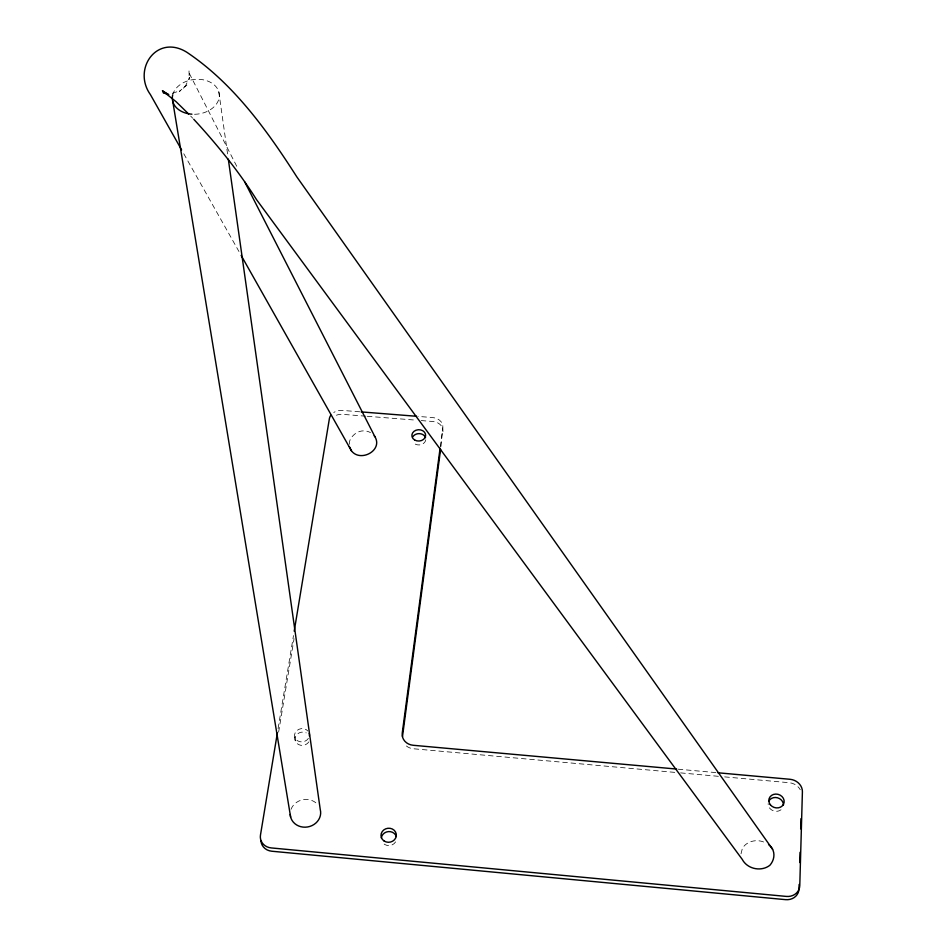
<?xml version="1.0" encoding="UTF-8"?>
<svg xmlns="http://www.w3.org/2000/svg" width="947" height="947" viewBox="0 0 947 947"><rect width="100%" height="100%" fill="white"/><g stroke="black" fill="none" stroke-linecap="round" stroke-linejoin="round"><path stroke-width="0.71" stroke-dasharray="4.74 3.55" d="M440.296 446.795L442.817 427.807A11.459 9.399 -2.2 0 0 432.708 417.568L418.101 416.408M440.994 446.38L442.817 427.807M278.075 728.657L293.487 635.555M278.619 732.138L294.055 638.728M741.016 853.815L742.365 848.417C747.112 840.332 758.725 838.486 766.372 843.398M186.879 85.112L179.421 91.445L185.659 85.692L189.471 77.334L189.222 79.347L188.998 70.398L189.755 74.316L237.377 167.536M172.283 93.315L180.38 90.628M359.694 411.791L342.175 410.406A11.423 9.34 -5.2 0 0 333.758 412.478M365.838 416.183L342.53 414.336A11.4 9.328 -5.2 0 0 334.125 416.408M367.294 416.289L415.366 420.101M421.19 420.575L432.85 421.498A11.423 9.387 -2.2 0 1 442.936 431.714M678.123 769.189L716.394 772.645M674.738 772.373L413.377 748.757A12.429 11.092 -3.9 0 1 405.067 744.721M680.609 772.894L718.785 776.351M724.656 776.883L789.253 782.719A12.856 11.328 17.5 0 1 800.286 789.751M190.667 116.09L192.726 118.197M183.777 153.734L238.964 251.523M294.73 737.168L295.227 740.649M218.793 91.752L227.896 156.196M349.336 444.261C348.851 439.87 352.059 436.129 355.338 433.631A13.779 13.317 -28.2 0 1 370.49 432.601M308.852 741.88A7.469 6.629 -10.2 0 1 298.66 744.614A7.469 6.629 -10.2 0 1 296.032 735.594A7.469 6.629 -10.2 0 1 306.224 732.871M425.759 439.822A6.878 5.658 -2.6 0 1 420.811 444.699A6.878 5.658 -2.6 0 1 413.543 442.876M781.026 809.756A7.73 6.842 17.3 0 1 772.634 810.502A7.73 6.842 17.3 0 1 768.135 803.695M395.609 841.895A7.659 7.008 -6.6 0 1 382.919 843.008M308.379 738.4A7.481 6.641 -10.2 0 1 297.358 740.672A7.481 6.641 -10.2 0 1 296.731 730.693A7.481 6.641 -10.2 0 1 307.917 731.025M291.049 809.318A15.282 13.826 -11.7 0 1 303.052 799.694A15.282 13.826 -11.7 0 1 317.588 804.488M172.65 95.102A23.592 17.389 -7 0 1 199.391 79.335A23.592 17.389 -7 0 1 219.136 97.79A23.592 17.389 -7 0 1 193.152 114.267"/><path stroke-width="1.42" d="M799.114 884.474L798.996 888.866A13.199 11.849 21.2 0 1 785.584 899.65L271.765 851.223A12.796 11.613 -14.5 0 1 260.934 840.676M799.742 862.539L800.026 852.3M800.688 828.897L800.973 818.658M440.095 448.251L402.25 733.073A12.453 11.115 -3.9 0 0 413.176 745.277L676.655 769.059M402.487 736.565L440.604 449.304M277.353 733.025L260.472 835.053A12.832 11.624 -14.4 0 0 271.185 847.92L786.33 896.418A13.234 11.873 21.1 0 0 799.777 885.611L802.405 791.846A12.891 11.352 17.4 0 0 789.999 779.286L717.873 772.776M294.209 631.187L329.367 418.787A11.423 9.34 -5.2 0 1 330.811 415.295M165.678 92.794L163.038 92.581L168.708 94.676M361.162 411.898L416.644 416.289M168.519 94.511L162.387 90.734L176.083 101.696L188.619 113.971M768.538 844.558L769.473 845.28A15.448 13.862 -35.6 0 1 769.852 865.309C761.222 871.986 747.349 869.109 742.259 859.403L256.519 199.616C238.384 170.791 216.816 144.252 193.744 119.251M241.142 255.382L351.515 450.95C360.618 462.574 383.168 450.381 374.905 436.697L244.764 181.978M374.243 435.786L374.905 436.697M772.61 849.305L296.778 176.805C267.007 130.201 233.175 83.241 186.63 52.132C156.8 33.808 132.225 69.155 150.384 94.558L181.599 149.875M349.36 446.629L351.515 450.95M172.804 101.625L290.622 817.06M228.31 159.132L320.24 809.472A15.282 13.826 -11.7 0 1 307.597 826.968A15.282 13.826 -11.7 0 1 290.232 814.491M412.928 436.614A6.878 5.658 -2.6 0 1 419.71 433.655A6.878 5.658 -2.6 0 1 425.534 437.632M768.81 801.115A7.73 6.842 17.3 0 1 777.511 797.788A7.73 6.842 17.3 0 1 783.441 805.092M381.357 837.858A7.659 7.008 -6.6 0 1 388.377 831.596A7.659 7.008 -6.6 0 1 396.308 836.556M309.184 733.321A7.481 6.641 -10.2 0 1 309.349 735.914M191.921 114.196A23.592 17.389 -7 0 1 172.65 95.102M384.068 840.96A7.671 7.02 -6.6 0 0 396.284 835.952A7.671 7.02 -6.6 0 0 385.654 828.85A7.671 7.02 -6.6 0 0 384.068 840.96M770.266 804.654A7.754 6.854 17.2 0 0 783.5 804.275A7.754 6.854 17.2 0 0 775.723 794.071A7.754 6.854 17.2 0 0 770.266 804.654M414.656 440A6.889 5.67 -2.6 0 0 425.594 435.916A6.889 5.67 -2.6 0 0 416.005 430.222A6.889 5.67 -2.6 0 0 414.656 440"/></g></svg>
